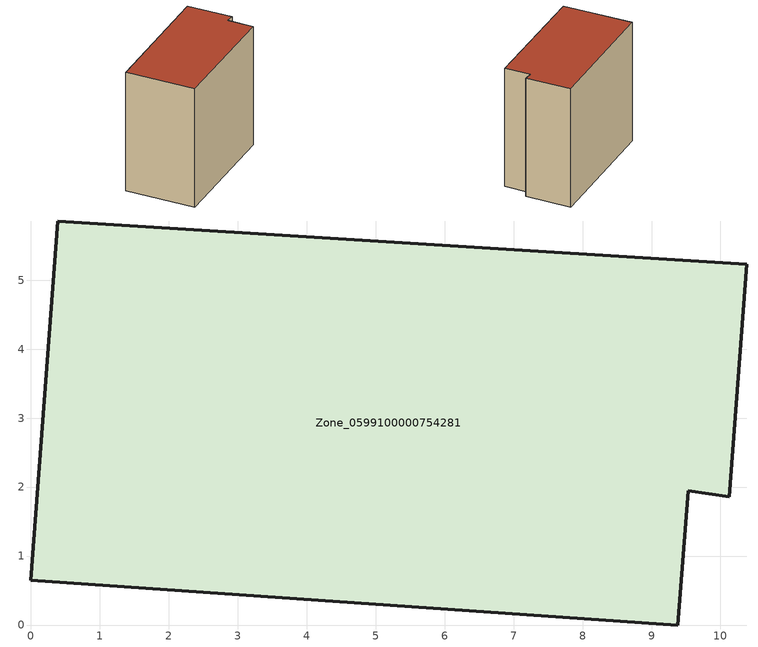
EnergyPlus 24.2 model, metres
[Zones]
Zone_0599100000754281
 floor ground (C_G): 0.39,5.86 10.38,5.23 10.13,1.86 9.54,1.94 9.38,0 0,0.65 z0
 wall outside (C_F): 10.38,5.23 0.39,5.86 0,0.65 9.38,0 9.54,1.94 10.13,1.86 10.38,5.23 z0:9.29
 roof outside (C_R): 0.39,5.86 0,0.65 9.38,0 9.54,1.94 10.13,1.86 10.38,5.23 z9.29
[BUILDING]
Pand.0599100000754281: North Axis=0; Terrain=City; Loads Convergence Tolerance Value=0.04; Temperature Convergence Tolerance Value=0.4; Solar Distribution=FullExterior; Maximum Number of Warmup Days=25; Minimum Number of Warmup Days=1
[Site:Location]
Rotterdam.The.Hague.AP_ZH_NLD Design_Conditions: Latitude=51.96; Longitude=4.45; Time Zone=1; Elevation=-4.5
[SITE:GROUNDTEMPERATURE:BUILDINGSURFACE]
18, 18, 18, 18, 18, 18, 18, 18, 18, 18, 18, 18
[MATERIAL] Thermal Absorptance=0.9; Solar Absorptance=0.7; Visible Absorptance=0.7
Name | Roughness | Thickness | Conductivity | Density | Specific Heat
G.TI.2006-2014 | MediumSmooth | 0.15 | 0.06 | 540 | 1210
F.TI.2006-2014 | Rough | 0.3 | 0.12 | 1920 | 840
R.TI.2006-2014 | MediumRough | 0.2 | 0.08 | 1500 | 1000
[CONSTRUCTION]
C_G: G.TI.2006-2014
C_F: F.TI.2006-2014
C_R: R.TI.2006-2014
[ZONE]
Zone_0599100000754281: Type=1; Multiplier=1; Ceiling Height=Autocalculate; Volume=Autocalculate; Floor Area=autocalculate; Part of Total Floor Area=Yes
[ZONEINFILTRATION:DESIGNFLOWRATE]
Infil_Zone_0599100000754281: Zone or ZoneList or Space or SpaceList=Zone_0599100000754281; Schedule=AlwaysOn; Design Flow Rate Calculation Method=Flow/Area; Flow Rate per Floor Area=0.0015; Constant Term Coefficient=1; Temperature Term Coefficient=0; Velocity Term Coefficient=0; Velocity Squared Term Coefficient=0
[HVACTEMPLATE:ZONE:IDEALLOADSAIRSYSTEM]
Zone_0599100000754281: Maximum Heating Supply Air Temperature=50; Minimum Cooling Supply Air Temperature=13; Maximum Heating Supply Air Humidity Ratio=0.0156; Minimum Cooling Supply Air Humidity Ratio=0.0077; Heating Limit=NoLimit; Cooling Limit=NoLimit; Dehumidification Control Type=ConstantSensibleHeatRatio; Cooling Sensible Heat Ratio=0.7; Dehumidification Setpoint=60; Humidification Control Type=None; Humidification Setpoint=30; Outdoor Air Method=None; Outdoor Air Flow Rate per Person=0.00944; Outdoor Air Flow Rate per Zone Floor Area=0; Outdoor Air Flow Rate per Zone=0; Demand Controlled Ventilation Type=None; Outdoor Air Economizer Type=NoEconomizer; Heat Recovery Type=None; Sensible Heat Recovery Effectiveness=0.7; Latent Heat Recovery Effectiveness=0.65
[ZONECONTROL:THERMOSTAT]
ThermostatControl_Zone_0599100000754281: Zone or ZoneList=Zone_0599100000754281; Control Type Schedule=DualSetpointControlType; Control 1=Thermostat_Zone_0599100000754281; Temperature Difference Between Cutout And Setpoint=0
[THERMOSTATSETPOINT:DUALSETPOINT]
Thermostat_Zone_0599100000754281: Heating Setpoint Temperature Schedule=HeatingSetpoint_Zone_0599100000754281; Cooling Setpoint Temperature Schedule=CoolingSetpoint_Zone_0599100000754281
[SCHEDULE:COMPACT]
HeatingSetpoint_Zone_0599100000754281: Through: 12/31, For: AllDays, Until: 24:00, 21
CoolingSetpoint_Zone_0599100000754281: Through: 12/31, For: AllDays, Until: 24:00, 24
DualSetpointControlType: Through: 12/31, For: AllDays, Until: 24:00, 4
AlwaysOn: Through: 12/31, For: AllDays, Until: 24:00, 1
